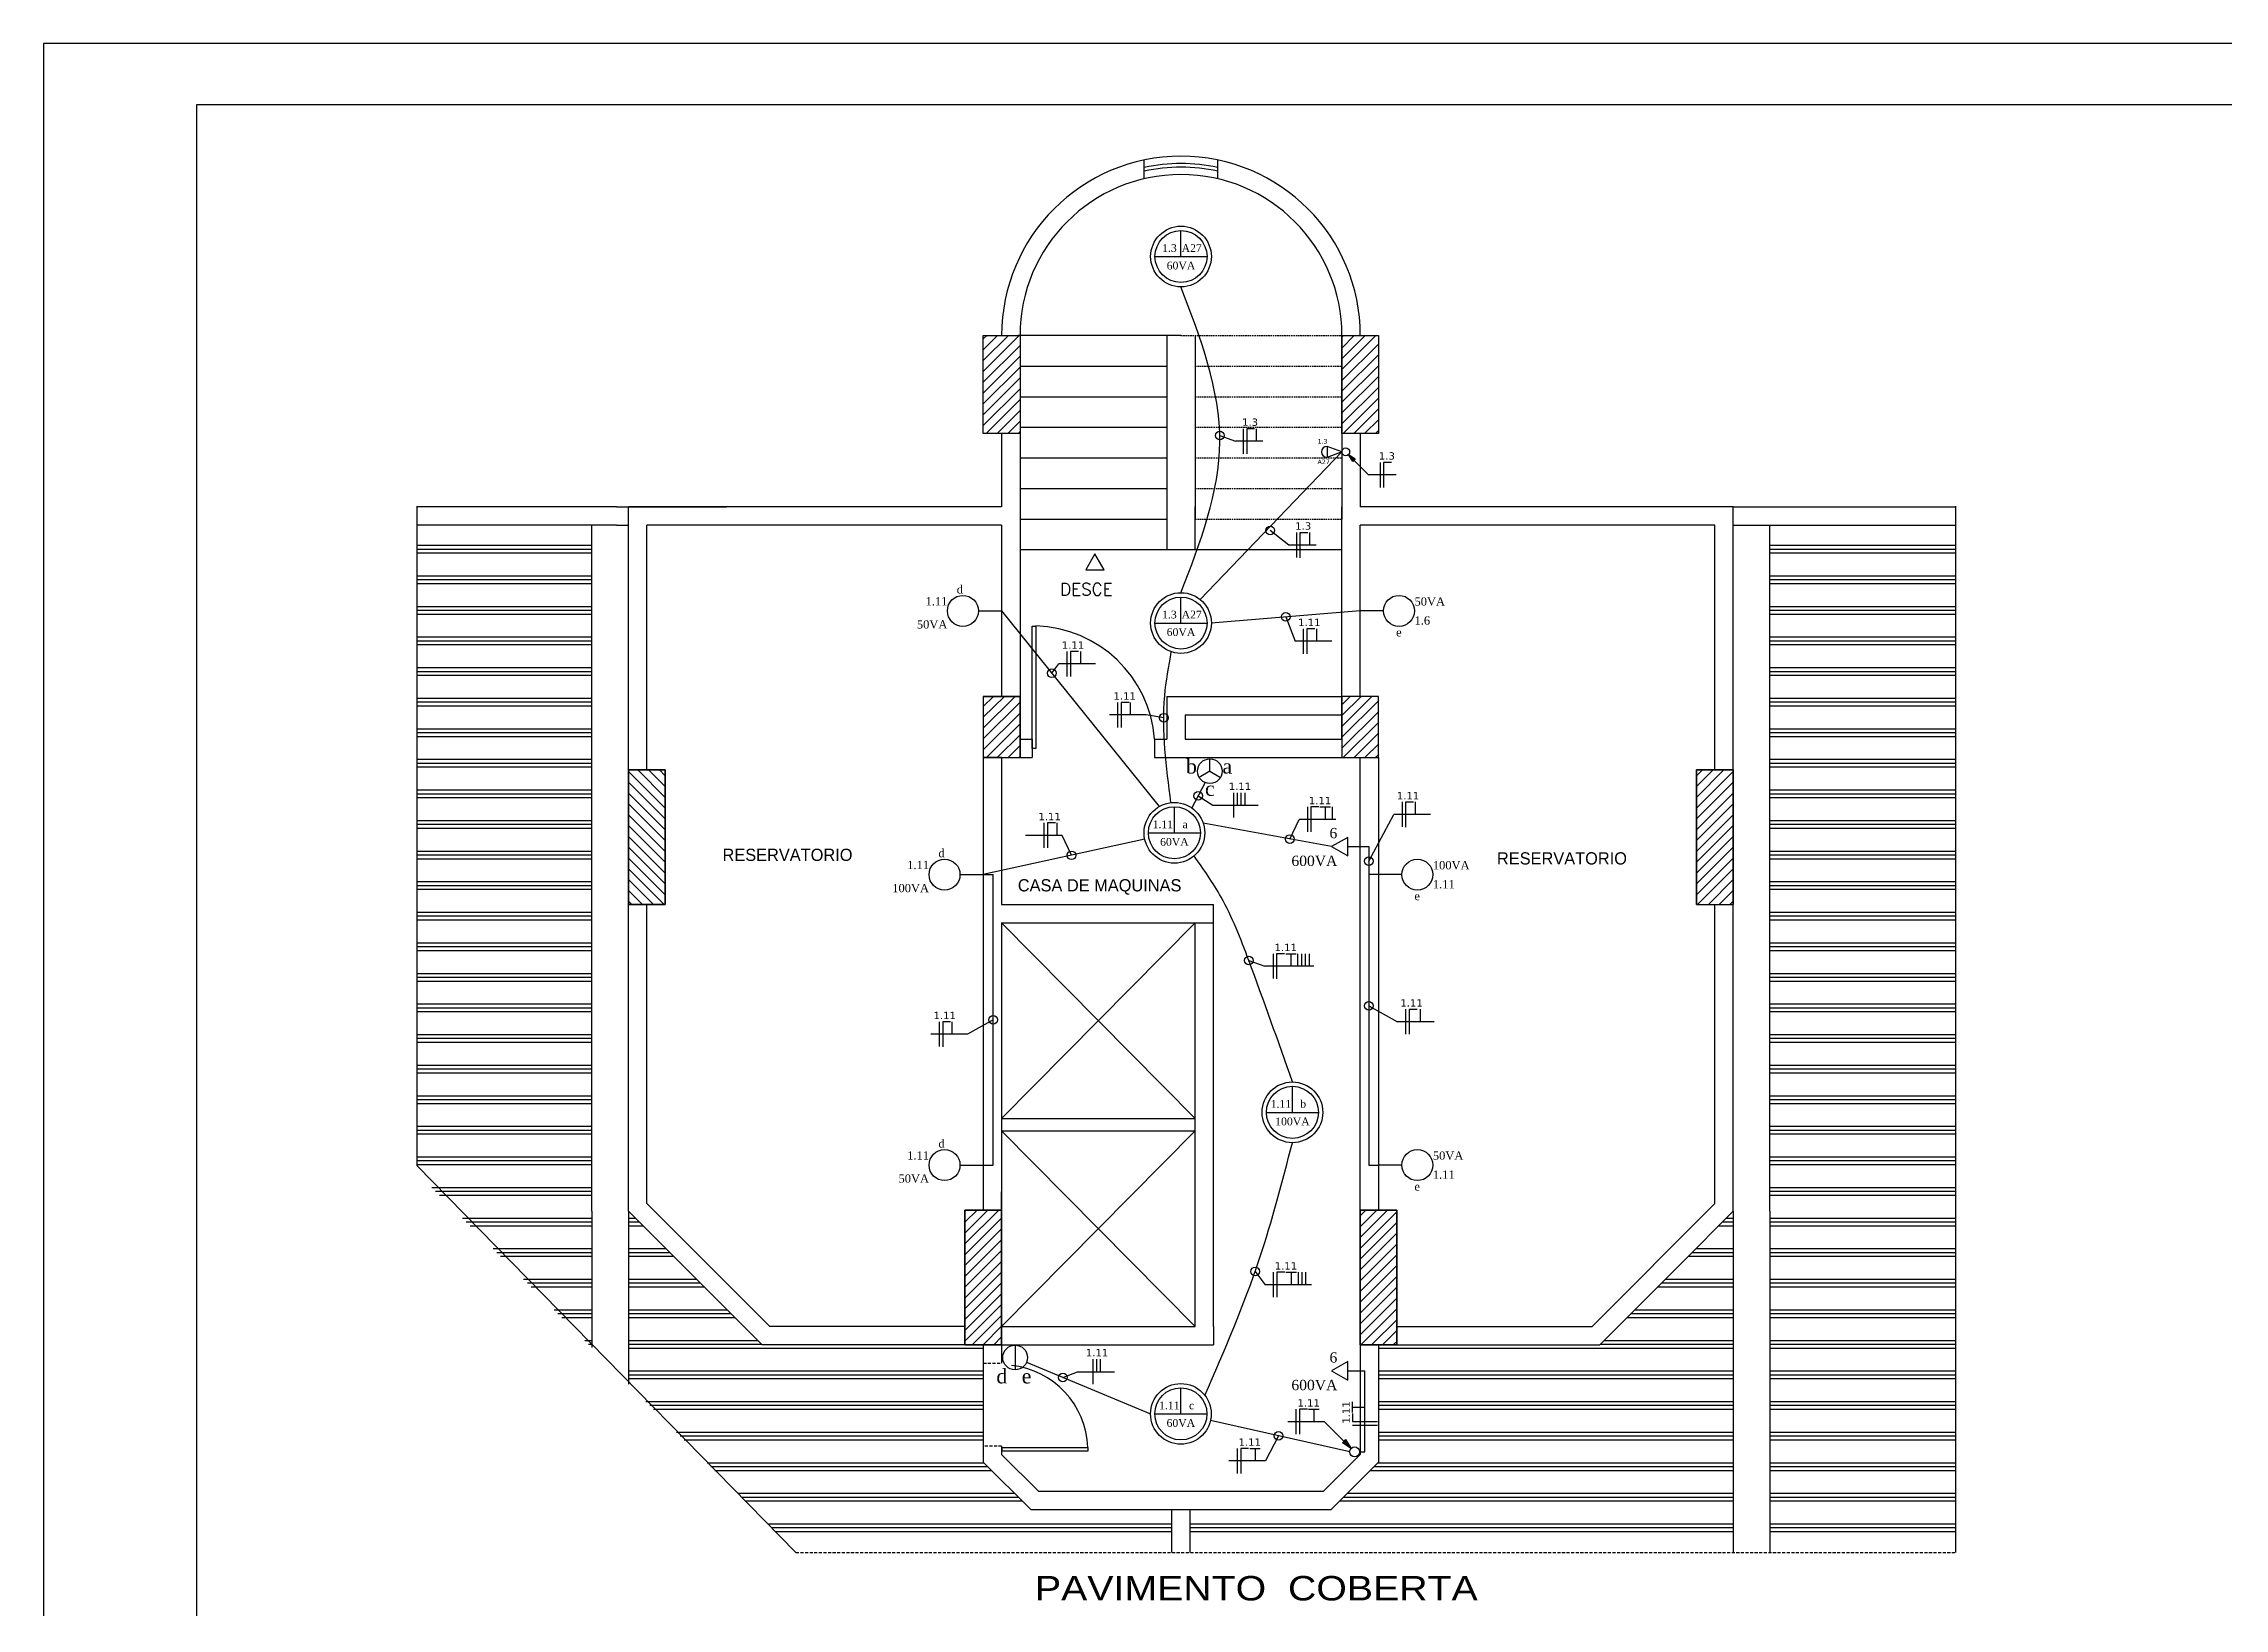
# Model space of a CAD drawing. Extents: x -175055 to -48386, y 10342 to 134050.
# Drawn here: x -97707 to -79879, y 121259 to 134050 of the extents above; entities that cross this region are included whole.
import ezdxf
from ezdxf.enums import TextEntityAlignment as Align

# ---------------------------------------------------------------- set-up
doc = ezdxf.new("R2010")
doc.units = 0
doc.header["$LTSCALE"] = 50
doc.header["$MEASUREMENT"] = 0
doc.linetypes.add('DASHED2', pattern=[0.375, 0.25, -0.125])
doc.linetypes.add('HIDDENX2', pattern=[0.75, 0.5, -0.25])
doc.layers.get('0').update_dxf_attribs({"linetype": 'CONTINUOUS'})
for name, color, linetype in [('ABE', 7, 'CONTINUOUS'), ('Eletrodutos', 6, 'CONTINUOUS'), ('Inst. Elétricas', 80, 'CONTINUOUS'), ('SIMBOLOGIA', 1, 'CONTINUOUS')]:
    doc.layers.add(name, color=color, linetype=linetype)
doc.styles.add('JMS1', font='times.ttf')
doc.styles.add('ROMANS', font='romans', dxfattribs={"height": 12})
doc.styles.add('TECHNIC', font='te______.pfb', dxfattribs={"width": 1.2, "height": 30})
doc.styles.add('TECHNICLIGHT', font='tel_____.pfb', dxfattribs={"height": 2})

# ---------------------------------------------------------------- blocks, each defined once
blk = doc.blocks.new('*X164')
at = {"color": 0}
for p, q in [((425, 1600.6), (447.4, 1623)), ((425, 1609.4), (438.6, 1623)), ((425, 1618.3), (429.7, 1623)), ((425, 1591.7), (455, 1621.7)), ((425, 1582.9), (455, 1612.9)), ((425, 1574.1), (455, 1604.1)), ((425, 1565.2), (455, 1595.2)), ((425, 1556.4), (455, 1586.4)), ((425, 1547.6), (455, 1577.6)), ((425, 1538.7), (455, 1568.7)), ((425, 1529.9), (455, 1559.9)), ((425, 1521), (455, 1551)), ((425.8, 1513), (455, 1542.2)), ((434.6, 1513), (455, 1533.4)), ((443.5, 1513), (455, 1524.5)), ((452.3, 1513), (455, 1515.7))]:
    blk.add_line(p, q, dxfattribs=at)
blk = doc.blocks.new('*X166')
at = {"color": 0}
for p, q in [((-1509.9, 1530.7), (-1480.6, 1560)), ((-1509.9, 1539.5), (-1489.4, 1560)), ((-1509.9, 1548.4), (-1498.2, 1560)), ((-1509.9, 1557.2), (-1507.1, 1560)), ((-1509.9, 1521.9), (-1479.9, 1551.9)), ((-1216.7, 1558.6), (-1215.4, 1560)), ((-1216.7, 1549.8), (-1206.6, 1560)), ((-1216.7, 1541), (-1197.7, 1560)), ((-1216.7, 1532.1), (-1188.9, 1560)), ((-1216.7, 1523.3), (-1186.7, 1553.3)), ((-1509.9, 1513), (-1479.9, 1543)), ((-1509.9, 1504.2), (-1479.9, 1534.2)), ((-1216.7, 1514.5), (-1186.7, 1544.5)), ((-1216.7, 1505.6), (-1186.7, 1535.6)), ((-1509.9, 1495.3), (-1479.9, 1525.3)), ((-1509.9, 1486.5), (-1479.9, 1516.5)), ((-1216.7, 1496.8), (-1186.7, 1526.8)), ((-1216.7, 1487.9), (-1186.7, 1517.9)), ((-1507.5, 1480), (-1479.9, 1507.7)), ((-1498.7, 1480), (-1479.9, 1498.8)), ((-1215.8, 1480), (-1186.7, 1509.1)), ((-1207, 1480), (-1186.7, 1500.3)), ((-1489.8, 1480), (-1479.9, 1490)), ((-1481, 1480), (-1479.9, 1481.2)), ((-1198.2, 1480), (-1186.7, 1491.4)), ((-1189.3, 1480), (-1186.7, 1482.6))]:
    blk.add_line(p, q, dxfattribs=at)
blk = doc.blocks.new('*X167')
at = {"color": 0}
for p, q in [((-1509.9, 1239), (-1483.9, 1265)), ((-1509.9, 1247.9), (-1492.7, 1265)), ((-1509.9, 1256.7), (-1501.6, 1265)), ((-1509.9, 1230.2), (-1479.9, 1260.2)), ((-1509.9, 1221.3), (-1479.9, 1251.3)), ((-1216.7, 1258.1), (-1209.9, 1265)), ((-1216.7, 1249.3), (-1201, 1265)), ((-1216.7, 1240.4), (-1192.2, 1265)), ((-1216.7, 1231.6), (-1186.7, 1261.6)), ((-1216.7, 1222.8), (-1186.7, 1252.8)), ((-1507.4, 1215), (-1479.9, 1242.5)), ((-1498.5, 1215), (-1479.9, 1233.7)), ((-1215.7, 1215), (-1186.7, 1243.9)), ((-1206.8, 1215), (-1186.7, 1235.1)), ((-1489.7, 1215), (-1479.9, 1224.8)), ((-1480.8, 1215), (-1479.9, 1216)), ((-1198, 1215), (-1186.7, 1226.3)), ((-1189.2, 1215), (-1186.7, 1217.4))]:
    blk.add_line(p, q, dxfattribs=at)
blk = doc.blocks.new('*X165')
at = {"color": 0}
for p, q in [((-1524.9, 817.4), (-1497.3, 845)), ((-1524.9, 826.3), (-1506.1, 845)), ((-1524.9, 835.1), (-1515, 845)), ((-1524.9, 843.9), (-1523.8, 845)), ((-1524.9, 808.6), (-1494.9, 838.6)), ((-1524.9, 799.8), (-1494.9, 829.8)), ((-1524.9, 790.9), (-1494.9, 820.9)), ((-1524.9, 782.1), (-1494.9, 812.1)), ((-1524.9, 773.2), (-1494.9, 803.2)), ((-1524.9, 764.4), (-1494.9, 794.4)), ((-1524.9, 755.6), (-1494.9, 785.6)), ((-1524.9, 746.7), (-1494.9, 776.7)), ((-1524.9, 737.9), (-1494.9, 767.9)), ((-1518.9, 735), (-1494.9, 759)), ((-1510.1, 735), (-1494.9, 750.2)), ((-1501.2, 735), (-1494.9, 741.4))]:
    blk.add_line(p, q, dxfattribs=at)
blk = doc.blocks.new('A$C37370DF5')
at = {"linetype": 'Continuous'}
for p, q in [((0, 0), (0, 126)), ((-126, 0), (126, 0))]:
    blk.add_line(p, q, dxfattribs=at)
for radius in [147, 126]:
    blk.add_circle((0, 0), radius, dxfattribs=at)
at = {"linetype": 'Continuous', "style": 'JMS1'}
for tag, p in [('CIRC.', (-56, 41)), ('CMD', (52, 41)), ('POT.', (0, -44))]:
    blk.add_attdef(tag, text='', height=37.5, dxfattribs=at).set_placement(p, align=Align.MIDDLE_CENTER)
blk = doc.blocks.new('A$C7BD834D8')
blk.add_line((112, 0), (0, 0))
blk.add_circle((188, 0), 75)
at = {"linetype": 'Continuous', "style": 'JMS1'}
for tag, p in [('POT.', (263, 66)), ('CIRC.', (263, -47))]:
    blk.add_attdef(tag, text='', height=40, dxfattribs=at).set_placement(p, align=Align.MIDDLE_LEFT)
blk.add_attdef('CMD', text='', height=40, dxfattribs=at).set_placement((188, -104), align=Align.MIDDLE_CENTER)
blk = doc.blocks.new('A$C7A1A14DC')
at = {"layer": 'SIMBOLOGIA'}
blk.add_line((0.097, 0), (0, 0), dxfattribs=at)
blk.add_lwpolyline([(0.222, 0), (0.097, 0.072), (0.097, -0.072)], close=True, dxfattribs=at)
at = {"layer": 'SIMBOLOGIA', "linetype": 'Continuous', "style": 'JMS1'}
blk.add_attdef('POT', text='', height=0.08, dxfattribs=at).set_placement((0.177, 0.11), align=Align.MIDDLE_LEFT)
blk.add_attdef('CIRC.', (0.177, -0.145), '', height=0.08, dxfattribs=at)
blk = doc.blocks.new('A$C4D954A93')
at = {"linetype": 'Continuous'}
blk.add_hatch(color=256, dxfattribs=at).paths.add_polyline_path([(10.6, 10.6), (36.8, 27), (27, 36.8)])
blk.add_line((89.9, 89.9), (31.9, 31.9), dxfattribs=at)
blk.add_lwpolyline([(36.8, 27), (10.6, 10.6), (27, 36.8)], close=True, dxfattribs=at)
blk.add_circle((0, 0), 15, dxfattribs=at)
blk = doc.blocks.new('FASE')
at = {"layer": 'Inst. Elétricas'}
blk.add_line((-21, 104), (-21, -100), dxfattribs=at)
blk = doc.blocks.new('NEUTRO')
at = {"layer": 'Inst. Elétricas'}
blk.add_lwpolyline([(66, 41), (1, 41), (1, -163)], dxfattribs=at)
blk = doc.blocks.new('TERRA')
at = {"layer": 'Inst. Elétricas'}
for p, q in [((15, 22), (101, 22)), ((58, 22), (58, -80))]:
    blk.add_line(p, q, dxfattribs=at)
blk = doc.blocks.new('A$C07894F55')
at = {"layer": 'SIMBOLOGIA', "linetype": 'Continuous'}
for q in [(108, 62), (0, 0), (108, -62)]:
    blk.add_line((72, 0), q, dxfattribs=at)
blk.add_ellipse((72, 0), major_axis=(-72, 0), ratio=1, start_param=3.141593, end_param=9.424778, dxfattribs=at)
at = {"layer": 'SIMBOLOGIA', "linetype": 'Continuous', "style": 'JMS1', "width": 1}
blk.add_attdef('CIRC.1', text='', height=84, dxfattribs=at).set_placement((111, 73), align=Align.BOTTOM_LEFT)
blk.add_attdef('CIRC.2', text='', height=84, dxfattribs=at).set_placement((174, 0), align=Align.MIDDLE_LEFT)
blk.add_attdef('CIRC.3', text='', height=84, dxfattribs=at).set_placement((111, -76), align=Align.TOP_LEFT)
blk = doc.blocks.new('A$C09D210CD')
at = {"layer": 'SIMBOLOGIA', "linetype": 'Continuous'}
blk.add_line((0, 0), (120, 0), dxfattribs=at)
blk.add_circle((60, 0), 60, dxfattribs=at)
at = {"layer": 'SIMBOLOGIA', "linetype": 'Continuous', "style": 'JMS1'}
blk.add_attdef('CIRC.1', text='', height=70, dxfattribs=at).set_placement((116, 32), align=Align.BOTTOM_LEFT)
blk.add_attdef('CIRC.2', text='', height=70, dxfattribs=at).set_placement((116, -38), align=Align.TOP_LEFT)

msp = doc.modelspace()

# ---------------------------------------------------------------- linework, layer by layer
for p, q in [((-88091, 130847), (-87963, 130800)), ((-87739, 130800), (-87963, 130800)), ((-86649, 130524), (-86873, 130524)), ((-87527, 129951), (-87679, 130070)), ((-87303, 129951), (-87527, 129951)), ((-87553, 129364), (-87476, 129165)), ((-87176, 129165), (-87476, 129165)), ((-89464, 128903), (-89408, 128979)), ((-89108, 128979), (-89408, 128979)), ((-88693, 128563), (-88993, 128563)), ((-88550, 128540), (-88693, 128563)), ((-88269, 127901), (-88148, 127824)), ((-88148, 127824), (-87777, 127824)), ((-87520, 127548), (-87442, 127709)), ((-87142, 127709), (-87442, 127709)), ((-86874, 127367), (-86669, 127748)), ((-86369, 127748), (-86669, 127748)), ((-89380, 127578), (-89680, 127578)), ((-89304, 127415), (-89380, 127578)), ((-87855, 126556), (-87723, 126508)), ((-87322, 126508), (-87723, 126508)), ((-89945, 126070), (-90153, 125952)), ((-86874, 126185), (-86640, 126054)), ((-86340, 126054), (-86640, 126054)), ((-90153, 125952), (-90453, 125952)), ((-87802, 124014), (-87722, 123905)), ((-87343, 123905), (-87722, 123905)), ((-89374, 123147), (-89254, 123194)), ((-89254, 123194), (-88952, 123194)), ((-87611, 122669), (-87717, 122464)), ((-87235, 122785), (-87535, 122785)), ((-87717, 122464), (-88017, 122464))]:
    msp.add_line(p, q)
at = {"color": 4}
for centre in [(-88091, 130847), (-87679, 130070), (-87553, 129364), (-89464, 128903), (-88550, 128540), (-88269, 127901), (-87520, 127548), (-89304, 127415), (-86874, 127367), (-87855, 126556), (-86874, 126185), (-89945, 126070), (-87802, 124014), (-89374, 123147), (-87611, 122669)]:
    msp.add_circle(centre, 35.3, dxfattribs=at)
at = {"layer": 'ABE', "color": 7}
for p, q in [((-97707, 134050), (-97707, 100663)), ((-96457, 133550), (-96457, 101163)), ((-48886, 133550), (-96457, 133550)), ((-88709, 132945), (-88709, 133099)), ((-88109, 132945), (-88109, 133099)), ((-88409, 131664), (-89742, 131664)), ((-89725, 131664), (-89725, 130164)), ((-88525, 131664), (-88525, 130164)), ((-88294, 131664), (-88294, 131414)), ((-87094, 131664), (-87094, 131414)), ((-89725, 131414), (-88525, 131414)), ((-88294, 131414), (-88294, 130164)), ((-87094, 131414), (-87094, 130164)), ((-89725, 131164), (-88525, 131164)), ((-89875, 130864), (-89875, 130263)), ((-89725, 130914), (-88525, 130914)), ((-86944, 130864), (-86944, 130263)), ((-89725, 130664), (-88525, 130664)), ((-89725, 130414), (-88525, 130414)), ((-93025, 130263), (-94660, 130263)), ((-94657, 130270), (-94657, 124880)), ((-93025, 130263), (-92125, 130263)), ((-89875, 130263), (-92925, 130263)), ((-92925, 124506), (-92925, 130263)), ((-89725, 130263), (-89725, 128364)), ((-89725, 130164), (-88525, 130164)), ((-88525, 130263), (-88525, 129914)), ((-88294, 129914), (-88294, 130263)), ((-87094, 128364), (-87094, 130263)), ((-83894, 130263), (-86944, 130263)), ((-83894, 130263), (-82084, 130263)), ((-83894, 126863), (-83894, 130263)), ((-82077, 130270), (-82077, 121716)), ((-93025, 130113), (-94660, 130113)), ((-93225, 124506), (-93225, 130113)), ((-93025, 130113), (-92925, 130113)), ((-93025, 130113), (-93025, 130113)), ((-92775, 128113), (-92775, 130113)), ((-89875, 130113), (-92775, 130113)), ((-89875, 130113), (-89875, 128714)), ((-86944, 128714), (-86944, 130113)), ((-84044, 130113), (-86944, 130113)), ((-84044, 128113), (-84044, 130113)), ((-83894, 130113), (-82084, 130113)), ((-83594, 126863), (-83594, 130113)), ((-94660, 129950), (-93225, 129950)), ((-94660, 129919), (-93225, 129919)), ((-94660, 129887), (-93225, 129887)), ((-89725, 129914), (-87094, 129914)), ((-83594, 129950), (-82084, 129950)), ((-83594, 129919), (-82084, 129919)), ((-83594, 129887), (-82084, 129887)), ((-94660, 129700), (-93225, 129700)), ((-94660, 129669), (-93225, 129669)), ((-94660, 129637), (-93225, 129637)), ((-83594, 129700), (-82084, 129700)), ((-83594, 129669), (-82084, 129669)), ((-83594, 129637), (-82084, 129637)), ((-94660, 129450), (-93225, 129450)), ((-83594, 129450), (-82084, 129450)), ((-94660, 129419), (-93225, 129419)), ((-94660, 129387), (-93225, 129387)), ((-83594, 129419), (-82084, 129419)), ((-83594, 129387), (-82084, 129387)), ((-94660, 129200), (-93225, 129200)), ((-94660, 129169), (-93225, 129169)), ((-94660, 129137), (-93225, 129137)), ((-83594, 129200), (-82084, 129200)), ((-83594, 129169), (-82084, 129169)), ((-83594, 129137), (-82084, 129137)), ((-94660, 128950), (-93225, 128950)), ((-94660, 128919), (-93225, 128919)), ((-83594, 128950), (-82084, 128950)), ((-83594, 128919), (-82084, 128919)), ((-94660, 128887), (-93225, 128887)), ((-83594, 128887), (-82084, 128887)), ((-94660, 128700), (-93225, 128700)), ((-94660, 128669), (-93225, 128669)), ((-94660, 128637), (-93225, 128637)), ((-90025, 128714), (-89725, 128714)), ((-90025, 128714), (-90025, 127014)), ((-88525, 128714), (-88525, 128364)), ((-88525, 128714), (-87094, 128714)), ((-88375, 128564), (-88375, 128364)), ((-88375, 128564), (-87094, 128564)), ((-83594, 128700), (-82084, 128700)), ((-83594, 128669), (-82084, 128669)), ((-83594, 128637), (-82084, 128637)), ((-94660, 128450), (-93225, 128450)), ((-94660, 128419), (-93225, 128419)), ((-94660, 128387), (-93225, 128387)), ((-89725, 128364), (-89625, 128364)), ((-89725, 128364), (-89725, 128214)), ((-89625, 128364), (-89625, 128214)), ((-88625, 128364), (-88525, 128364)), ((-88625, 128364), (-88625, 128214)), ((-88375, 128364), (-87094, 128364)), ((-87094, 128364), (-87094, 128214)), ((-83594, 128450), (-82084, 128450)), ((-83594, 128419), (-82084, 128419)), ((-83594, 128387), (-82084, 128387)), ((-94660, 128200), (-93225, 128200)), ((-89875, 128214), (-90025, 128214)), ((-89875, 128214), (-89875, 127963)), ((-89875, 128214), (-89875, 127014)), ((-89875, 128214), (-89625, 128214)), ((-88625, 128214), (-86944, 128214)), ((-86944, 128214), (-86794, 128214)), ((-86944, 124514), (-86944, 128214)), ((-86794, 128214), (-86794, 124514)), ((-83594, 128200), (-82084, 128200)), ((-94660, 128169), (-93225, 128169)), ((-94660, 128137), (-93225, 128137)), ((-92925, 128113), (-92625, 128113)), ((-92925, 128113), (-92625, 128113)), ((-92925, 127963), (-92925, 128113)), ((-92925, 127013), (-92925, 128113)), ((-92925, 127013), (-92925, 128113)), ((-92625, 128113), (-92625, 127013)), ((-92625, 128113), (-92625, 127013)), ((-83894, 128113), (-84194, 128113)), ((-83894, 128113), (-84194, 128113)), ((-84194, 128113), (-83894, 128113)), ((-84194, 128113), (-84194, 127013)), ((-84194, 128113), (-84194, 127014)), ((-84194, 127014), (-84194, 128113)), ((-83894, 127963), (-83894, 128113)), ((-83894, 127013), (-83894, 128113)), ((-83894, 127013), (-83894, 128113)), ((-83894, 128113), (-83894, 127014)), ((-83594, 128169), (-82084, 128169)), ((-83594, 128137), (-82084, 128137)), ((-94660, 127950), (-93225, 127950)), ((-94660, 127919), (-93225, 127919)), ((-94660, 127887), (-93225, 127887)), ((-83894, 127013), (-83894, 127963)), ((-83594, 127950), (-82084, 127950)), ((-83594, 127919), (-82084, 127919)), ((-83594, 127887), (-82084, 127887)), ((-94660, 127700), (-93225, 127700)), ((-94660, 127669), (-93225, 127669)), ((-83594, 127700), (-82084, 127700)), ((-83594, 127669), (-82084, 127669)), ((-94660, 127637), (-93225, 127637)), ((-83594, 127637), (-82084, 127637)), ((-94660, 127450), (-93225, 127450)), ((-94660, 127419), (-93225, 127419)), ((-94660, 127387), (-93225, 127387)), ((-83594, 127450), (-82084, 127450)), ((-83594, 127419), (-82084, 127419)), ((-83594, 127387), (-82084, 127387)), ((-94660, 127200), (-93225, 127200)), ((-94660, 127169), (-93225, 127169)), ((-94660, 127137), (-93225, 127137)), ((-89875, 127163), (-89875, 127163)), ((-83594, 127200), (-82084, 127200)), ((-83594, 127169), (-82084, 127169)), ((-83594, 127137), (-82084, 127137)), ((-94660, 126950), (-93225, 126950)), ((-92625, 127013), (-92925, 127013)), ((-92625, 127013), (-92925, 127013)), ((-92775, 124568), (-92775, 127013)), ((-92775, 124568), (-92775, 127013)), ((-90025, 127014), (-90025, 124514)), ((-89875, 127014), (-88144, 127014)), ((-88144, 123564), (-88144, 127014)), ((-84194, 127013), (-83894, 127013)), ((-84044, 127013), (-84044, 127014)), ((-84044, 126863), (-84044, 127013)), ((-83594, 126950), (-82084, 126950)), ((-94660, 126919), (-93225, 126919)), ((-94660, 126887), (-93225, 126887)), ((-89875, 126864), (-88294, 126864)), ((-89875, 126864), (-88294, 125264)), ((-89875, 125264), (-88294, 126864)), ((-89875, 126864), (-89875, 123564)), ((-88294, 126864), (-88144, 126864)), ((-88294, 123564), (-88294, 126864)), ((-84044, 124568), (-84044, 126863)), ((-83894, 124506), (-83894, 126863)), ((-83594, 126919), (-82084, 126919)), ((-83594, 126887), (-82084, 126887)), ((-83594, 124506), (-83594, 126863)), ((-94660, 126700), (-93225, 126700)), ((-94660, 126669), (-93225, 126669)), ((-94660, 126637), (-93225, 126637)), ((-83594, 126700), (-82084, 126700)), ((-83594, 126669), (-82084, 126669)), ((-83594, 126637), (-82084, 126637)), ((-94660, 126450), (-93225, 126450)), ((-94660, 126419), (-93225, 126419)), ((-83594, 126450), (-82084, 126450)), ((-83594, 126419), (-82084, 126419)), ((-94660, 126387), (-93225, 126387)), ((-83594, 126387), (-82084, 126387)), ((-94660, 126200), (-93225, 126200)), ((-94660, 126169), (-93225, 126169)), ((-94660, 126137), (-93225, 126137)), ((-83594, 126200), (-82084, 126200)), ((-83594, 126169), (-82084, 126169)), ((-83594, 126137), (-82084, 126137)), ((-94660, 125950), (-93225, 125950)), ((-94660, 125919), (-93225, 125919)), ((-94660, 125887), (-93225, 125887)), ((-83594, 125950), (-82084, 125950)), ((-83594, 125919), (-82084, 125919)), ((-83594, 125887), (-82084, 125887)), ((-94660, 125700), (-93225, 125700)), ((-83594, 125700), (-82084, 125700)), ((-94660, 125669), (-93225, 125669)), ((-94660, 125637), (-93225, 125637)), ((-83594, 125669), (-82084, 125669)), ((-83594, 125637), (-82084, 125637)), ((-94660, 125450), (-93225, 125450)), ((-94660, 125419), (-93225, 125419)), ((-94660, 125387), (-93225, 125387)), ((-83594, 125450), (-82084, 125450)), ((-83594, 125419), (-82084, 125419)), ((-83594, 125387), (-82084, 125387)), ((-94660, 125200), (-93225, 125200)), ((-94660, 125169), (-93225, 125169)), ((-89875, 125264), (-88294, 125264)), ((-89875, 125164), (-88294, 125164)), ((-89875, 125164), (-88294, 123564)), ((-89875, 123564), (-88294, 125164)), ((-83594, 125200), (-82084, 125200)), ((-83594, 125169), (-82084, 125169)), ((-94660, 125137), (-93225, 125137)), ((-83594, 125137), (-82084, 125137)), ((-94660, 124950), (-93225, 124950)), ((-94660, 124919), (-93225, 124919)), ((-94660, 124887), (-93225, 124887)), ((-94657, 124880), (-91557, 121716)), ((-83594, 124950), (-82084, 124950)), ((-83594, 124919), (-82084, 124919)), ((-83594, 124887), (-82084, 124887)), ((-94533, 124700), (-93225, 124700)), ((-94502, 124669), (-93225, 124669)), ((-94471, 124637), (-93225, 124637)), ((-89875, 123564), (-89875, 124664)), ((-89875, 123564), (-89875, 124664)), ((-83594, 124700), (-82084, 124700)), ((-83594, 124669), (-82084, 124669)), ((-83594, 124637), (-82084, 124637)), ((-94283, 124450), (-93225, 124450)), ((-93225, 124506), (-93225, 123392)), ((-92925, 124506), (-92925, 123092)), ((-91834, 123414), (-92925, 124506)), ((-92925, 124450), (-92869, 124450)), ((-91771, 123564), (-92775, 124568)), ((-90175, 124514), (-89875, 124514)), ((-90175, 124514), (-89875, 124514)), ((-90175, 124514), (-90175, 123564)), ((-90175, 123414), (-90175, 124514)), ((-90175, 123414), (-90175, 124514)), ((-89875, 123564), (-89875, 124614)), ((-89875, 124514), (-89875, 123414)), ((-89875, 124514), (-89875, 123414)), ((-86644, 124514), (-86944, 124514)), ((-86644, 124514), (-86944, 124514)), ((-86944, 124514), (-86944, 123414)), ((-86944, 124514), (-86944, 123414)), ((-86644, 123414), (-86644, 124514)), ((-86644, 123414), (-86644, 124514)), ((-84044, 124568), (-85048, 123564)), ((-83894, 124506), (-84324, 124076)), ((-83950, 124450), (-83894, 124450)), ((-83894, 124506), (-83894, 121716)), ((-83594, 124506), (-83594, 121716)), ((-83594, 124450), (-82084, 124450)), ((-94252, 124419), (-93225, 124419)), ((-94221, 124387), (-93225, 124387)), ((-92925, 124419), (-92838, 124419)), ((-92925, 124387), (-92807, 124387)), ((-84012, 124387), (-83894, 124387)), ((-83981, 124419), (-83894, 124419)), ((-83594, 124419), (-82084, 124419)), ((-83594, 124387), (-82084, 124387)), ((-94033, 124200), (-93225, 124200)), ((-94002, 124169), (-93225, 124169)), ((-93971, 124137), (-93225, 124137)), ((-92925, 124200), (-92619, 124200)), ((-92925, 124169), (-92588, 124169)), ((-92925, 124137), (-92557, 124137)), ((-84262, 124137), (-83894, 124137)), ((-84253, 124146), (-84147, 124253)), ((-84231, 124169), (-83894, 124169)), ((-84200, 124200), (-83894, 124200)), ((-83594, 124200), (-82084, 124200)), ((-83594, 124169), (-82084, 124169)), ((-83594, 124137), (-82084, 124137)), ((-93783, 123950), (-93225, 123950)), ((-93752, 123919), (-93225, 123919)), ((-92925, 123950), (-92369, 123950)), ((-92925, 123919), (-92338, 123919)), ((-84324, 124076), (-84985, 123414)), ((-84481, 123919), (-83894, 123919)), ((-84450, 123950), (-83894, 123950)), ((-83594, 123950), (-82084, 123950)), ((-83594, 123919), (-82084, 123919)), ((-93721, 123887), (-93225, 123887)), ((-92925, 123887), (-92307, 123887)), ((-84512, 123887), (-83894, 123887)), ((-83594, 123887), (-82084, 123887)), ((-93533, 123700), (-93225, 123700)), ((-93502, 123669), (-93225, 123669)), ((-93471, 123637), (-93225, 123637)), ((-92925, 123700), (-92119, 123700)), ((-92925, 123669), (-92088, 123669)), ((-92925, 123637), (-92057, 123637)), ((-91823, 123616), (-91771, 123564)), ((-90175, 123564), (-91771, 123564)), ((-89875, 123564), (-88294, 123564)), ((-88144, 123564), (-88144, 123414)), ((-86944, 123564), (-86944, 122517)), ((-86644, 123564), (-85048, 123564)), ((-84996, 123616), (-85048, 123564)), ((-84762, 123637), (-83894, 123637)), ((-84731, 123669), (-83894, 123669)), ((-84700, 123700), (-83894, 123700)), ((-83594, 123700), (-82084, 123700)), ((-83594, 123669), (-82084, 123669)), ((-83594, 123637), (-82084, 123637)), ((-93283, 123450), (-93225, 123450)), ((-93252, 123419), (-93225, 123419)), ((-92925, 123450), (-91869, 123450)), ((-92925, 123419), (-91838, 123419)), ((-92925, 123387), (-90025, 123387)), ((-90025, 123414), (-91834, 123414)), ((-89875, 123414), (-90175, 123414)), ((-89875, 123414), (-90175, 123414)), ((-90025, 123414), (-89875, 123414)), ((-90025, 123414), (-90025, 122455)), ((-89875, 123414), (-88144, 123414)), ((-89875, 123414), (-89875, 123265)), ((-86794, 123414), (-86944, 123414)), ((-86944, 123414), (-86644, 123414)), ((-86944, 123414), (-86644, 123414)), ((-86794, 123414), (-84985, 123414)), ((-86794, 123414), (-86794, 122455)), ((-86794, 123387), (-83894, 123387)), ((-84981, 123419), (-83894, 123419)), ((-84950, 123450), (-83894, 123450)), ((-83594, 123450), (-82084, 123450)), ((-83594, 123419), (-82084, 123419)), ((-83594, 123387), (-82084, 123387)), ((-92925, 123200), (-90025, 123200)), ((-86794, 123200), (-83894, 123200)), ((-83594, 123200), (-82084, 123200)), ((-92925, 123169), (-90025, 123169)), ((-92925, 123137), (-90025, 123137)), ((-86794, 123169), (-83894, 123169)), ((-86794, 123137), (-83894, 123137)), ((-83594, 123169), (-82084, 123169)), ((-83594, 123137), (-82084, 123137)), ((-92783, 122950), (-90025, 122950)), ((-92752, 122919), (-90025, 122919)), ((-92721, 122887), (-90025, 122887)), ((-86794, 122950), (-83894, 122950)), ((-86794, 122919), (-83894, 122919)), ((-86794, 122887), (-83894, 122887)), ((-83594, 122950), (-82084, 122950)), ((-83594, 122919), (-82084, 122919)), ((-83594, 122887), (-82084, 122887)), ((-92533, 122700), (-90025, 122700)), ((-92502, 122669), (-90025, 122669)), ((-86794, 122700), (-83894, 122700)), ((-86794, 122669), (-83894, 122669)), ((-83594, 122700), (-82084, 122700)), ((-83594, 122669), (-82084, 122669)), ((-92471, 122637), (-90025, 122637)), ((-89875, 122585), (-89875, 122517)), ((-89572, 122214), (-89875, 122517)), ((-87247, 122214), (-86944, 122517)), ((-86794, 122637), (-83894, 122637)), ((-83594, 122637), (-82084, 122637)), ((-92283, 122450), (-90020, 122450)), ((-92252, 122419), (-89989, 122419)), ((-92221, 122387), (-89958, 122387)), ((-89634, 122064), (-90025, 122455)), ((-87184, 122064), (-86794, 122455)), ((-86861, 122387), (-83894, 122387)), ((-86830, 122419), (-83894, 122419)), ((-86799, 122450), (-83894, 122450)), ((-83594, 122450), (-82084, 122450)), ((-83594, 122419), (-82084, 122419)), ((-83594, 122387), (-82084, 122387)), ((-92033, 122200), (-89770, 122200)), ((-92002, 122169), (-89739, 122169)), ((-91971, 122137), (-89708, 122137)), ((-87247, 122214), (-89572, 122214)), ((-87111, 122137), (-83894, 122137)), ((-87080, 122169), (-83894, 122169)), ((-87049, 122200), (-83894, 122200)), ((-83594, 122200), (-82084, 122200)), ((-83594, 122169), (-82084, 122169)), ((-83594, 122137), (-82084, 122137)), ((-91783, 121950), (-88484, 121950)), ((-87184, 122064), (-89634, 122064)), ((-88484, 121716), (-88484, 122064)), ((-88334, 121716), (-88334, 122064)), ((-88334, 121950), (-83894, 121950)), ((-83594, 121950), (-82084, 121950)), ((-91752, 121919), (-88484, 121919)), ((-91721, 121887), (-88484, 121887)), ((-88334, 121919), (-83894, 121919)), ((-88334, 121887), (-83894, 121887)), ((-83594, 121919), (-82084, 121919)), ((-83594, 121887), (-82084, 121887))]:
    msp.add_line(p, q, dxfattribs=at)
at = {"layer": 'ABE', "color": 0}
msp.add_line((-48386, 134050), (-97707, 134050), dxfattribs=at)
at = {"layer": 'ABE', "color": 7, "linetype": 'DASHED2'}
for p, q in [((-88409, 131664), (-87094, 131664)), ((-88294, 131414), (-87094, 131414)), ((-88294, 131164), (-87094, 131164)), ((-88294, 130914), (-87094, 130914)), ((-88294, 130664), (-87094, 130664)), ((-88294, 130414), (-87094, 130414)), ((-88294, 130164), (-87094, 130164))]:
    msp.add_line(p, q, dxfattribs=at)
at = {"layer": 'ABE', "color": 7, "linetype": 'HIDDENX2'}
for p, q in [((-90025, 123265), (-89875, 123265)), ((-89875, 122585), (-90025, 122585)), ((-91557, 121716), (-82077, 121716))]:
    msp.add_line(p, q, dxfattribs=at)
at = {"layer": 'ABE', "color": 7}
for points in [[(-89725, 131664), (-89725, 130864), (-90025, 130864), (-90025, 131664)], [(-86794, 131664), (-86794, 130864), (-87094, 130864), (-87094, 131664)], [(-89187, 129750), (-89037, 129750), (-89112, 129880)], [(-89625, 128289), (-89625, 129289), (-89595, 129289), (-89595, 128289)], [(-90025, 128714), (-90025, 128214), (-89725, 128214), (-89725, 128714)], [(-87094, 128714), (-87094, 128214), (-86794, 128214), (-86794, 128714)], [(-92925, 128113), (-92625, 128113), (-92625, 127013), (-92925, 127013)], [(-92925, 128113), (-92625, 128113), (-92625, 127013), (-92925, 127013)], [(-92625, 127013), (-92625, 128113), (-92925, 128113), (-92925, 127013)], [(-89875, 123414), (-89875, 124514), (-90175, 124514), (-90175, 123414)], [(-86944, 123414), (-86944, 124514), (-86644, 124514), (-86644, 123414)], [(-86644, 124514), (-86944, 124514), (-86944, 123414), (-86644, 123414)], [(-86644, 124514), (-86944, 124514), (-86944, 123414), (-86644, 123414)], [(-89870, 122575), (-89170, 122575), (-89170, 122545), (-89870, 122545)]]:
    msp.add_lwpolyline(points, close=True, dxfattribs=at)
for points in [[(-83894, 128113), (-84194, 128113), (-84194, 127014)], [(-83894, 128113), (-84194, 128113), (-84194, 127014)], [(-83894, 127014), (-83894, 128113)], [(-83894, 127014), (-83894, 128113)], [(-89875, 123564), (-89875, 124664)]]:
    msp.add_lwpolyline(points, dxfattribs=at)
for centre, radius, start, end in [((-88409, 131664), 1466, 0, 180), ((-88409, 131664), 1406, 77.6761, 102.3239), ((-88409, 131664), 1376, 77.4029, 102.5971), ((-88409, 131664), 1316, 0, 180), ((-89622, 128290), 1000, 4.2799, 88.4407), ((-89870, 122549), 700, 2.1305, 83.8892)]:
    msp.add_arc(centre, radius, start, end, dxfattribs=at)
at = {"layer": 'Eletrodutos'}
for p, q in [((-87094, 130713), (-88252, 129506)), ((-89875, 129413), (-88587, 127814)), ((-86944, 129413), (-88161, 129314)), ((-88211, 128010), (-88321, 127803)), ((-87178, 127486), (-88227, 127677)), ((-88705, 127546), (-90025, 127257)), ((-86944, 127486), (-86874, 127486)), ((-86874, 127486), (-86874, 124883)), ((-90025, 127257), (-89945, 127257)), ((-89945, 124883), (-89945, 127257)), ((-86794, 127257), (-86874, 127257)), ((-90025, 124883), (-89945, 124883)), ((-86874, 124883), (-86794, 124883)), ((-89671, 123271), (-88658, 122849)), ((-86944, 123200), (-86905, 123200)), ((-86905, 122538), (-86905, 123200)), ((-87030, 122538), (-88168, 122794)), ((-86947, 122538), (-86905, 122538))]:
    msp.add_line(p, q, dxfattribs=at)
for points in [[(-88409, 129562), (-88091, 130796), (-88409, 132062)], [(-88491, 127846), (-88542, 128719), (-88488, 129079)], [(-87498, 125563), (-87855, 126556), (-88081, 127073), (-88302, 127411)], [(-88213, 122999), (-87767, 124118), (-87498, 125066)]]:
    msp.add_spline(points, degree=3, dxfattribs=at)
at = {"layer": 'Inst. Elétricas'}
for p, q in [((-87795, 130902), (-87795, 130800)), ((-87359, 130053), (-87359, 129951))]:
    msp.add_line(p, q, dxfattribs=at)
for points in [[(-87301, 129267), (-87301, 129267), (-87301, 129165)], [(-89230, 129081), (-89230, 129081), (-89230, 128979)], [(-88824, 128665), (-88824, 128665), (-88824, 128563)], [(-87950, 127927), (-87950, 127927), (-87950, 127824)], [(-87919, 127927), (-87919, 127927), (-87919, 127824)], [(-87886, 127927), (-87886, 127927), (-87886, 127824)], [(-86495, 127851), (-86495, 127851), (-86495, 127748)], [(-89425, 127680), (-89425, 127680), (-89425, 127578)], [(-87172, 127811), (-87172, 127811), (-87172, 127709)], [(-87457, 126611), (-87457, 126611), (-87457, 126508)], [(-87424, 126611), (-87424, 126611), (-87424, 126508)], [(-87393, 126611), (-87393, 126611), (-87393, 126508)], [(-87362, 126611), (-87362, 126611), (-87362, 126508)], [(-90283, 126055), (-90283, 126055), (-90283, 125952)], [(-86455, 126157), (-86455, 126157), (-86455, 126054)], [(-87451, 124008), (-87451, 124008), (-87451, 123905)], [(-87421, 124008), (-87421, 124008), (-87421, 123905)], [(-87390, 124008), (-87390, 124008), (-87390, 123905)], [(-89101, 123296), (-89101, 123296), (-89101, 123194)], [(-89071, 123296), (-89071, 123296), (-89071, 123194)]]:
    msp.add_lwpolyline(points, dxfattribs=at)
at = {"layer": 'SIMBOLOGIA'}
for p, q in [((-87215, 130758), (-87215, 130668)), ((-87094, 130713), (-87215, 130758)), ((-87094, 130713), (-87215, 130668))]:
    msp.add_line(p, q, dxfattribs=at)
msp.add_arc((-87215, 130713), 45, 90, 270, dxfattribs=at)

# ---------------------------------------------------------------- block references
at = {"color": 7, "true_color": 0xffffff}
for name, p in [('FASE', (-87880, 130798)), ('NEUTRO', (-87873, 130860)), ('FASE', (-86761, 130522)), ('NEUTRO', (-86754, 130585)), ('FASE', (-87445, 129949)), ('NEUTRO', (-87438, 130011)), ('FASE', (-87388, 129163)), ('NEUTRO', (-87381, 129226)), ('FASE', (-89320, 128978)), ('NEUTRO', (-89313, 129040)), ('FASE', (-88906, 128561)), ('NEUTRO', (-88899, 128624)), ('FASE', (-87958, 127823)), ('FASE', (-86581, 127747)), ('NEUTRO', (-86574, 127809)), ('FASE', (-89509, 127577)), ('NEUTRO', (-89502, 127639)), ('FASE', (-87355, 127707)), ('NEUTRO', (-87348, 127770)), ('TERRA', (-87288, 127789)), ('FASE', (-87635, 126507)), ('NEUTRO', (-87628, 126569)), ('TERRA', (-87568, 126588)), ('FASE', (-90365, 125951)), ('NEUTRO', (-90358, 126013)), ('FASE', (-86552, 126053)), ('NEUTRO', (-86545, 126115)), ('FASE', (-87634, 123904)), ('NEUTRO', (-87627, 123966)), ('TERRA', (-87567, 123985)), ('FASE', (-89109, 123192)), ('FASE', (-87448, 122783)), ('NEUTRO', (-87440, 122846)), ('TERRA', (-87381, 122865)), ('FASE', (-87929, 122463)), ('NEUTRO', (-87922, 122525)), ('TERRA', (-87862, 122544))]:
    msp.add_blockref(name, p, dxfattribs=at)
at = {"color": 1, "linetype": 'Continuous'}
ref = msp.add_blockref('A$C7A1A14DC', (-86944, 127486), dxfattribs=dict(at, xscale=1054.6875, yscale=1054.6875, zscale=1054.6875, rotation=180))
ref.add_attrib('POT', '600VA', dxfattribs={"linetype": 'Continuous', "height": 84.4, "style": 'JMS1'}).set_placement((-87131, 127370), align=Align.MIDDLE_RIGHT)
ref.add_attrib('CIRC.', '6', dxfattribs={"linetype": 'Continuous', "height": 84.4, "style": 'JMS1'}).set_placement((-87131, 127639), align=Align.TOP_RIGHT)
ref = msp.add_blockref('A$C7A1A14DC', (-86944, 123200), dxfattribs=dict(at, xscale=1054.6875, yscale=1054.6875, zscale=1054.6875, rotation=180))
ref.add_attrib('POT', '600VA', dxfattribs={"linetype": 'Continuous', "height": 84.4, "style": 'JMS1'}).set_placement((-87131, 123085), align=Align.MIDDLE_RIGHT)
ref.add_attrib('CIRC.', '6', dxfattribs={"linetype": 'Continuous', "height": 84.4, "style": 'JMS1'}).set_placement((-87131, 123353), align=Align.TOP_RIGHT)
at = {"color": 7, "true_color": 0xffffff, "rotation": 89.99999999999999}
for name, p in [('TERRA', (-86985, 122846)), ('NEUTRO', (-86965, 122786)), ('FASE', (-86903, 122779))]:
    msp.add_blockref(name, p, dxfattribs=at)
at = {"layer": 'ABE', "color": 7, "yscale": 10, "zscale": 10}
for name, p, xscale in [('*X166', (-74926, 116064), 10), ('*X167', (-74926, 116064), 10), ('*X164', (-88375, 111883), -10), ('*X164', (-88444, 111883), 10), ('*X165', (-74926, 116064), 10), ('*X164', (-91194, 108285), 10)]:
    msp.add_blockref(name, p, dxfattribs=dict(at, xscale=xscale))
at = {"layer": 'SIMBOLOGIA', "xscale": 1.6875, "yscale": 1.6875, "zscale": 1.6875}
for p, values in [((-88409, 132310), {'POT.': '60VA', 'CIRC.': '1.3', 'CMD': 'A27'}), ((-88409, 129314), {'POT.': '60VA', 'CIRC.': '1.3', 'CMD': 'A27'}), ((-88463, 127599), {'POT.': '60VA', 'CIRC.': '1.11', 'CMD': 'a'}), ((-87498, 125314), {'POT.': '100VA', 'CIRC.': '1.11', 'CMD': 'b'}), ((-88410, 122849), {'POT.': '60VA', 'CIRC.': '1.11', 'CMD': 'c'})]:
    msp.add_blockref('A$C37370DF5', p, dxfattribs=at).add_auto_attribs(values)
at = {"layer": 'SIMBOLOGIA', "color": 0, "linetype": 'Continuous'}
for p, xscale, yscale, zscale, rotation in [((-87062, 130713), 2.109375000232831, 2.109375000232831, 2.109375000232831, 270), ((-86989, 122538), 2.742187500302681, 2.742187500302681, 2.742187500302681, 90)]:
    msp.add_blockref('A$C4D954A93', p, dxfattribs=dict(at, xscale=xscale, yscale=yscale, zscale=zscale, rotation=rotation))
at = {"layer": 'SIMBOLOGIA'}
ref = msp.add_blockref('A$C7BD834D8', (-89875, 129413), dxfattribs=dict(at, xscale=1.6875, yscale=1.6875, zscale=1.6875, rotation=180))
ref.add_attrib('POT.', '50VA', dxfattribs={"layer": '0', "linetype": 'Continuous', "height": 67.5, "style": 'JMS1'}).set_placement((-90319, 129303), align=Align.MIDDLE_RIGHT)
ref.add_attrib('CIRC.', '1.11', dxfattribs={"layer": '0', "linetype": 'Continuous', "height": 67.5, "style": 'JMS1'}).set_placement((-90319, 129492), align=Align.MIDDLE_RIGHT)
ref.add_attrib('CMD', 'd', dxfattribs={"layer": '0', "linetype": 'Continuous', "height": 67.5, "style": 'JMS1'}).set_placement((-90191, 129589), align=Align.MIDDLE_RIGHT)
ref = msp.add_blockref('A$C7BD834D8', (-86944, 129413), dxfattribs=dict(at, xscale=1.6875, yscale=1.6875, zscale=1.6875))
ref.add_attrib('POT.', '50VA', dxfattribs={"layer": '0', "linetype": 'Continuous', "height": 67.5, "style": 'JMS1'}).set_placement((-86500, 129524), align=Align.TOP_LEFT)
ref.add_attrib('CIRC.', '1.6', dxfattribs={"layer": '0', "linetype": 'Continuous', "height": 67.5, "style": 'JMS1'}).set_placement((-86500, 129335), align=Align.MIDDLE_LEFT)
ref.add_attrib('CMD', 'e', dxfattribs={"layer": '0', "linetype": 'Continuous', "height": 67.5, "style": 'JMS1'}).set_placement((-86628, 129238), align=Align.MIDDLE_CENTER)
ref = msp.add_blockref('A$C07894F55', (-88173, 128204), dxfattribs=dict(at, xscale=1.40625, yscale=1.40625, zscale=1.40625, rotation=270))
ref.add_attrib('CIRC.1', 'a', dxfattribs={"layer": '0', "linetype": 'Continuous', "height": 118, "style": 'JMS1', "width": 1}).set_placement((-88070, 128048), align=Align.BOTTOM_LEFT)
ref.add_attrib('CIRC.2', 'c', dxfattribs={"layer": '0', "linetype": 'Continuous', "height": 118, "style": 'JMS1', "width": 1}).set_placement((-88173, 127960), align=Align.MIDDLE_CENTER)
ref.add_attrib('CIRC.3', 'b', dxfattribs={"layer": '0', "linetype": 'Continuous', "height": 118, "style": 'JMS1', "width": 1}).set_placement((-88279, 128048), align=Align.BOTTOM_RIGHT)
ref = msp.add_blockref('A$C7BD834D8', (-90025, 127257), dxfattribs=dict(at, xscale=1.6875, yscale=1.6875, zscale=1.6875, rotation=180))
ref.add_attrib('POT.', '100VA', dxfattribs={"layer": '0', "linetype": 'Continuous', "height": 67.5, "style": 'JMS1'}).set_placement((-90469, 127147), align=Align.MIDDLE_RIGHT)
ref.add_attrib('CIRC.', '1.11', dxfattribs={"layer": '0', "linetype": 'Continuous', "height": 67.5, "style": 'JMS1'}).set_placement((-90469, 127336), align=Align.MIDDLE_RIGHT)
ref.add_attrib('CMD', 'd', dxfattribs={"layer": '0', "linetype": 'Continuous', "height": 67.5, "style": 'JMS1'}).set_placement((-90341, 127433), align=Align.MIDDLE_RIGHT)
ref = msp.add_blockref('A$C7BD834D8', (-86794, 127257), dxfattribs=dict(at, xscale=1.6875, yscale=1.6875, zscale=1.6875))
ref.add_attrib('POT.', '100VA', dxfattribs={"layer": '0', "linetype": 'Continuous', "height": 67.5, "style": 'JMS1'}).set_placement((-86350, 127368), align=Align.TOP_LEFT)
ref.add_attrib('CIRC.', '1.11', dxfattribs={"layer": '0', "linetype": 'Continuous', "height": 67.5, "style": 'JMS1'}).set_placement((-86350, 127179), align=Align.MIDDLE_LEFT)
ref.add_attrib('CMD', 'e', dxfattribs={"layer": '0', "linetype": 'Continuous', "height": 67.5, "style": 'JMS1'}).set_placement((-86478, 127082), align=Align.MIDDLE_CENTER)
ref = msp.add_blockref('A$C7BD834D8', (-90025, 124883), dxfattribs=dict(at, xscale=1.6875, yscale=1.6875, zscale=1.6875, rotation=180))
ref.add_attrib('POT.', '50VA', dxfattribs={"layer": '0', "linetype": 'Continuous', "height": 67.5, "style": 'JMS1'}).set_placement((-90469, 124773), align=Align.MIDDLE_RIGHT)
ref.add_attrib('CIRC.', '1.11', dxfattribs={"layer": '0', "linetype": 'Continuous', "height": 67.5, "style": 'JMS1'}).set_placement((-90469, 124962), align=Align.MIDDLE_RIGHT)
ref.add_attrib('CMD', 'd', dxfattribs={"layer": '0', "linetype": 'Continuous', "height": 67.5, "style": 'JMS1'}).set_placement((-90341, 125059), align=Align.MIDDLE_RIGHT)
ref = msp.add_blockref('A$C7BD834D8', (-86794, 124883), dxfattribs=dict(at, xscale=1.6875, yscale=1.6875, zscale=1.6875))
ref.add_attrib('POT.', '50VA', dxfattribs={"layer": '0', "linetype": 'Continuous', "height": 67.5, "style": 'JMS1'}).set_placement((-86350, 124994), align=Align.TOP_LEFT)
ref.add_attrib('CIRC.', '1.11', dxfattribs={"layer": '0', "linetype": 'Continuous', "height": 67.5, "style": 'JMS1'}).set_placement((-86350, 124805), align=Align.MIDDLE_LEFT)
ref.add_attrib('CMD', 'e', dxfattribs={"layer": '0', "linetype": 'Continuous', "height": 67.5, "style": 'JMS1'}).set_placement((-86478, 124708), align=Align.MIDDLE_CENTER)
at = {"layer": 'SIMBOLOGIA', "linetype": 'Continuous'}
ref = msp.add_blockref('A$C09D210CD', (-89765, 123411), dxfattribs=dict(at, xscale=1.687500000931323, yscale=1.687499983236194, zscale=1.687500000931323, rotation=270))
ref.add_attrib('CIRC.1', 'e', dxfattribs={"layer": '0', "linetype": 'Continuous', "height": 118, "style": 'JMS1'}).set_placement((-89711, 123216), align=Align.TOP_LEFT)
ref.add_attrib('CIRC.2', 'd', dxfattribs={"layer": '0', "linetype": 'Continuous', "height": 118, "style": 'JMS1'}).set_placement((-89829, 123216), align=Align.TOP_RIGHT)

# ---------------------------------------------------------------- texts
at = {"char_height": 37.5, "attachment_point": 1, "style": 'TECHNICLIGHT'}
for s, insert in [('{\\fVerdana|b0|i0|c0|p34;1.3}', (-87293, 130818)), ('{\\fVerdana|b0|i0|c0|p34;A27}', (-87293, 130650))]:
    msp.add_mtext_dynamic_manual_height_columns(s, width=63, gutter_width=10, heights=[0], dxfattribs=dict(at, insert=insert))
at = {"color": 7, "char_height": 60, "attachment_point": 1, "style": 'TECHNICLIGHT'}
for insert in [(-87452, 129349), (-89384, 129163), (-88961, 128747), (-87364, 127893), (-86644, 127932), (-89575, 127762), (-87644, 126692), (-86616, 126238), (-90432, 126136), (-87643, 124089), (-87457, 122969), (-87938, 122648)]:
    msp.add_mtext_dynamic_manual_height_columns('{\\fVerdana|b0|i0|c0|p34;1.11}', width=103.7, gutter_width=10, heights=[0], dxfattribs=dict(at, insert=insert))
at = {"color": 7, "insert": (-87089, 122769), "char_height": 60, "attachment_point": 1, "rotation": 90, "style": 'TECHNICLIGHT'}
msp.add_mtext_dynamic_manual_height_columns('{\\fVerdana|b0|i0|c0|p34;1.11}', width=103.7, gutter_width=10, heights=[0], dxfattribs=at)
at = {"layer": 'ABE', "color": 7, "style": 'ROMANS'}
msp.add_text('DESCE', height=100, dxfattribs=at).set_placement((-89397, 129540))
at = {"layer": 'ABE', "color": 7}
for s, p in [('RESERVATORIO', (-92157, 127369)), ('RESERVATORIO', (-85826, 127340)), ('CASA DE MAQUINAS', (-89743, 127120))]:
    msp.add_text(s, height=100, dxfattribs=at).set_placement(p)
at = {"layer": 'ABE', "color": 7, "style": 'TECHNIC', "width": 1.2}
msp.add_text('PAVIMENTO  COBERTA', height=200, dxfattribs=at).set_placement((-89603, 121324))
at = {"layer": 'Inst. Elétricas', "color": 7, "char_height": 60, "attachment_point": 1, "style": 'TECHNICLIGHT'}
for s, insert in [('{\\fVerdana|b0|i0|c0|p34;1.3}', (-87910, 130986)), ('{\\fVerdana|b0|i0|c0|p34;1.3}', (-86791, 130710)), ('{\\fVerdana|b0|i0|c0|p34;1.3}', (-87475, 130137)), ('{\\fVerdana|b0|i0|c0|p34;1.11}', (-88019, 128009)), ('{\\fVerdana|b0|i0|c0|p34;1.11}', (-89187, 123379))]:
    msp.add_mtext_dynamic_manual_height_columns(s, width=119.55, gutter_width=10, heights=[0], dxfattribs=dict(at, insert=insert))

doc.saveas('drawing.dxf')
